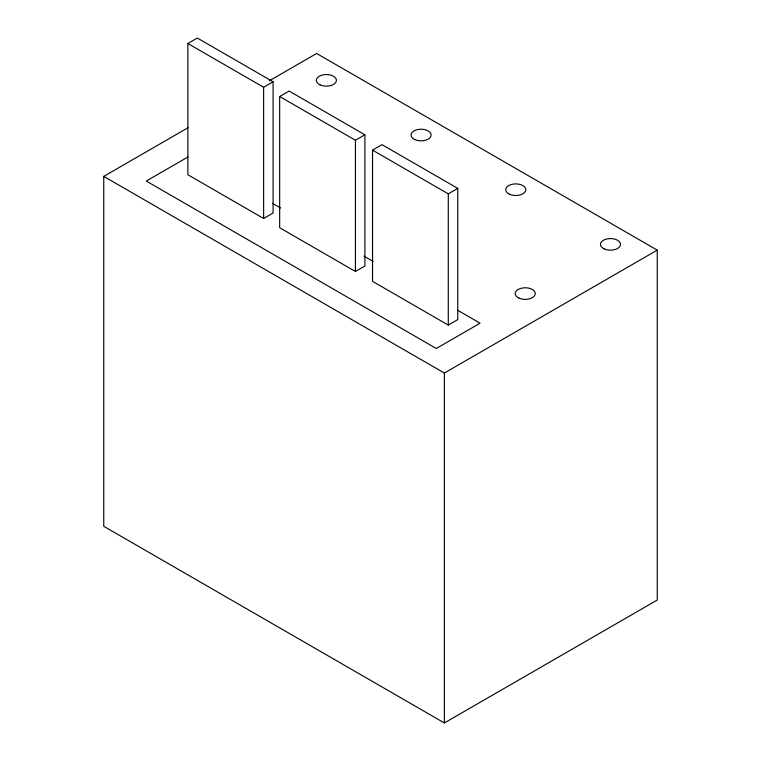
<?xml version="1.0" encoding="UTF-8"?>
<svg xmlns="http://www.w3.org/2000/svg" width="761" height="761" viewBox="0 0 761 761"><rect width="100%" height="100%" fill="white"/><g stroke="black" fill="none" stroke-linecap="round" stroke-linejoin="round"><path stroke-width="1.14" d="M187.872 43.52L197.337 38.05L273.094 81.788L273.094 213.004L263.629 218.474L187.872 174.735L187.872 43.52L263.629 87.258L273.094 81.788M269.327 80.79L316.633 53.479L657.247 250.131L657.247 600.039L444.367 722.95L103.753 526.298L103.753 176.39L188.081 127.696M279.668 96.514L289.142 91.054L364.9 134.792L364.9 266.008L355.425 271.468L279.668 227.739L279.668 96.514L355.425 140.252L364.9 134.792M188.043 156.937L146.274 181.051L436.291 348.49L480.086 323.197L457.456 310.136M372.529 150.126L382.003 144.666L457.761 188.395L457.761 319.62L448.286 325.08L372.529 281.342L372.529 150.126L448.286 193.865L457.761 188.395M103.753 176.39L444.367 373.042L657.247 250.131M272.343 203.263L280.571 208.019M363.872 256.105L373.128 261.451M448.286 193.865L448.286 325.08M444.367 373.042L444.367 722.95M355.425 140.252L355.425 271.468M263.629 87.258L263.629 218.474M320.048 84.852A10.045 5.803 0 0 0 336.295 81.256A10.045 5.803 0 0 0 322.788 74.93A10.045 5.803 0 0 0 320.048 84.852M414.745 139.529A10.045 5.803 0 0 0 430.992 135.934A10.045 5.803 0 0 0 417.485 129.608A10.045 5.803 0 0 0 414.745 139.529M604.139 248.876A10.045 5.803 0 0 0 620.386 245.28A10.045 5.803 0 0 0 606.878 238.954A10.045 5.803 0 0 0 604.139 248.876M509.442 194.198A10.045 5.803 0 0 0 525.689 190.602A10.045 5.803 0 0 0 512.182 184.276A10.045 5.803 0 0 0 509.442 194.198M518.916 298.074A10.045 5.803 0 0 0 535.164 294.488A10.045 5.803 0 0 0 521.646 288.162A10.045 5.803 0 0 0 518.916 298.074"/></g></svg>
